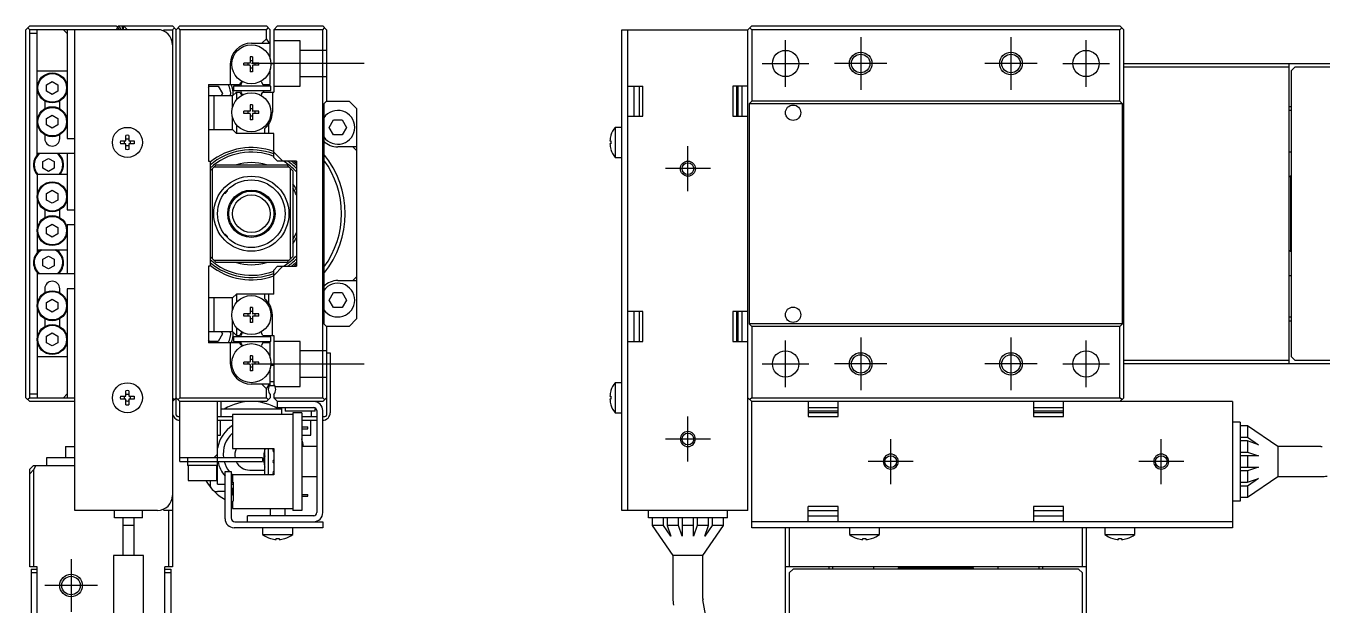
# Model space of a CAD drawing. Extents: x 0 to 680, y -8 to 382.
# Drawn here: x 355.3 to 527.8, y 231.6 to 308.7 of the extents above; entities that cross this region are included whole.
import ezdxf

# ---------------------------------------------------------------- set-up
doc = ezdxf.new("R2010")
doc.units = 0
doc.header["$LTSCALE"] = 0.5
doc.linetypes.add('CENTER', pattern=[50.8, 31.75, -6.35, 6.35, -6.35])
doc.linetypes.add('DASHED', pattern=[19.05, 12.7, -6.35])
for name, color, linetype in [('MSM_CENTER', 1, 'CENTER'), ('MSM_CONTINUOUS', 7, 'CONTINUOUS'), ('MSM_DASHED', 4, 'DASHED'), ('MSM_NARROW', 5, 'CONTINUOUS')]:
    doc.layers.add(name, color=color, linetype=linetype)

msp = doc.modelspace()

# ---------------------------------------------------------------- linework, layer by layer
at = {"layer": 'MSM_CENTER'}
for p, q in [((466.44, 307.2), (466.44, 300.2)), ((486.44, 307.2), (486.44, 300.2)), ((456.44, 300.6), (456.44, 306.8)), ((496.44, 300.6), (496.44, 306.8)), ((400.34, 303.7), (385.34, 303.7)), ((453.34, 303.7), (459.54, 303.7)), ((469.94, 303.7), (462.94, 303.7)), ((489.94, 303.7), (482.94, 303.7)), ((493.34, 303.7), (499.54, 303.7)), ((443.44, 286.7), (443.44, 292.7)), ((446.44, 289.7), (440.44, 289.7)), ((456.44, 260.6), (456.44, 266.8)), ((466.44, 267.2), (466.44, 260.2)), ((486.44, 267.2), (486.44, 260.2)), ((496.44, 260.6), (496.44, 266.8)), ((385.34, 263.7), (400.34, 263.7)), ((453.34, 263.7), (459.54, 263.7)), ((469.94, 263.7), (462.94, 263.7)), ((489.94, 263.7), (482.94, 263.7)), ((493.34, 263.7), (499.54, 263.7)), ((443.44, 250.7), (443.44, 256.7)), ((446.44, 253.7), (440.44, 253.7)), ((470.44, 247.7), (470.44, 253.7)), ((506.44, 247.7), (506.44, 253.7)), ((473.44, 250.7), (467.44, 250.7)), ((509.44, 250.7), (503.44, 250.7)), ((361.34, 237.7), (361.34, 230.7)), ((364.84, 234.2), (357.84, 234.2))]:
    msp.add_line(p, q, dxfattribs=at)
at = {"layer": 'MSM_CONTINUOUS'}
for p, q in [((355.84, 308.7), (355.34, 308.2)), ((355.34, 259.2), (355.34, 308.2)), ((355.59, 308.45), (355.84, 308.2)), ((355.84, 308.7), (367.34, 308.7)), ((372.84, 308.2), (355.84, 308.2)), ((355.84, 259.2), (355.84, 308.2)), ((356.84, 307.7), (355.84, 307.7)), ((356.84, 291.52), (356.84, 308.2)), ((360.34, 308.2), (360.84, 307.7)), ((360.84, 308.2), (360.84, 293.7)), ((361.84, 244.2), (361.84, 308.2)), ((367.34, 308.7), (367.84, 308.2)), ((367.34, 308.2), (367.59, 308.45)), ((367.44, 308.6), (367.64, 308.6)), ((367.54, 308.6), (367.64, 308.7)), ((367.64, 308.7), (374.84, 308.7)), ((367.94, 308.2), (367.94, 308.3)), ((368.14, 308.7), (368.14, 308.2)), ((368.84, 308.2), (368.34, 308.7)), ((368.34, 308.2), (368.34, 308.7)), ((373.64, 308.2), (374.84, 308.2)), ((375.34, 308.2), (374.84, 308.7)), ((375.09, 308.45), (374.84, 308.2)), ((374.84, 308.2), (374.84, 236.7)), ((375.34, 308.2), (375.84, 308.7)), ((375.34, 256.9), (375.34, 308.2)), ((375.59, 308.45), (375.84, 308.2)), ((375.84, 308.7), (387.34, 308.7)), ((375.84, 308.2), (375.84, 259.2)), ((387.34, 308.2), (375.84, 308.2)), ((387.34, 308.7), (387.84, 308.2)), ((387.34, 308.2), (387.59, 308.45)), ((387.34, 307), (387.34, 308.2)), ((387.84, 304.32), (387.84, 308.2)), ((388.34, 308.2), (388.84, 308.7)), ((388.34, 308.2), (388.34, 299.9)), ((394.84, 308.2), (388.34, 308.2)), ((388.84, 308.7), (394.84, 308.7)), ((394.84, 308.7), (395.34, 308.2)), ((394.84, 308.2), (395.09, 308.45)), ((394.84, 259.2), (394.84, 308.2)), ((395.34, 308.2), (395.34, 298.7)), ((434.64, 308.2), (451.44, 308.2)), ((434.64, 244.2), (434.64, 308.2)), ((435.44, 244.2), (435.44, 308.2)), ((451.94, 308.7), (451.44, 308.2)), ((451.44, 244.2), (451.44, 308.2)), ((451.69, 308.45), (451.94, 308.2)), ((451.94, 308.7), (500.94, 308.7)), ((451.94, 308.2), (451.94, 298.7)), ((500.94, 308.2), (451.94, 308.2)), ((501.44, 308.2), (500.94, 308.7)), ((500.94, 308.2), (501.19, 308.45)), ((500.94, 298.7), (500.94, 308.2)), ((501.44, 259.2), (501.44, 308.2)), ((385.34, 306.4), (387.84, 306.4)), ((387.34, 307), (386.74, 306.4)), ((387.76, 306.4), (387.34, 307)), ((385.13, 303.75), (384.34, 303.75)), ((384.34, 303.46), (384.34, 303.75)), ((384.87, 303.75), (384.87, 303.46)), ((385.48, 304.6), (385.19, 304.6)), ((385.19, 304.6), (385.19, 303.81)), ((385.48, 304.07), (385.19, 304.07)), ((385.48, 304.6), (385.48, 303.81)), ((386.34, 303.75), (385.54, 303.75)), ((385.81, 303.75), (385.81, 303.46)), ((386.34, 303.46), (386.34, 303.75)), ((387.93, 303.7), (388.34, 303.7)), ((501.44, 303.7), (544.94, 303.7)), ((523.44, 303.7), (523.44, 263.7)), ((356.84, 302.7), (360.84, 302.7)), ((382.54, 303.6), (382.54, 300.9)), ((385.13, 303.46), (384.34, 303.46)), ((385.19, 303.4), (385.19, 302.6)), ((385.19, 303.13), (385.48, 303.13)), ((385.48, 302.6), (385.19, 302.6)), ((385.48, 303.4), (385.48, 302.6)), ((386.34, 303.46), (385.54, 303.46)), ((387.84, 300.9), (387.84, 302.89)), ((523.44, 303.2), (501.44, 303.2)), ((524.24, 303.2), (523.74, 302.7)), ((523.74, 302.7), (523.74, 264.7)), ((538.24, 303.2), (524.24, 303.2)), ((358.09, 300.88), (358.84, 301.32)), ((358.09, 300.02), (358.09, 300.88)), ((358.84, 301.32), (359.59, 300.88)), ((359.59, 300.88), (359.59, 300.02)), ((379.64, 300.9), (379.64, 290.7)), ((379.64, 300.9), (383.79, 300.9)), ((379.64, 300.49), (379.76, 300.7)), ((379.76, 300.7), (380.91, 300.7)), ((380.91, 300.7), (381.49, 299.7)), ((382.95, 300.7), (382.95, 300.1)), ((387.95, 300.7), (382.95, 300.7)), ((383.79, 300.9), (383.96, 301.2)), ((386.71, 301.2), (386.88, 300.9)), ((386.88, 300.9), (387.84, 300.9)), ((387.95, 300.1), (387.95, 300.7)), ((435.44, 300.7), (437.44, 300.7)), ((436.24, 300.7), (436.24, 296.7)), ((436.94, 300.7), (436.94, 296.7)), ((437.44, 296.7), (437.44, 300.7)), ((449.44, 300.7), (449.44, 296.7)), ((451.44, 300.7), (449.44, 300.7)), ((449.94, 296.7), (449.94, 300.7)), ((450.14, 296.7), (450.14, 300.7)), ((450.64, 300.7), (450.64, 296.7)), ((357.84, 298.72), (357.84, 297.68)), ((358.84, 299.59), (358.09, 300.02)), ((359.59, 300.02), (358.84, 299.59)), ((359.84, 297.68), (359.84, 298.72)), ((382.84, 299.4), (379.64, 299.4)), ((380.34, 299.4), (380.34, 294.9)), ((381.49, 299.7), (381.32, 299.4)), ((382.84, 299.4), (383.34, 299.9)), ((382.84, 297.92), (382.84, 299.4)), ((382.95, 300.1), (387.95, 300.1)), ((383.34, 299.9), (383.34, 298.86)), ((383.34, 299.9), (383.79, 299.9)), ((383.79, 299.9), (383.96, 299.61)), ((386.71, 299.61), (386.88, 299.9)), ((386.88, 299.9), (388.34, 299.9)), ((388.14, 299.9), (388.14, 297.2)), ((395.34, 298.7), (394.99, 298.35)), ((395.34, 298.7), (398.34, 298.7)), ((399.34, 297.7), (398.34, 298.7)), ((451.94, 298.7), (451.59, 298.35)), ((500.94, 298.7), (451.94, 298.7)), ((501.29, 298.35), (500.94, 298.7)), ((358.09, 296.38), (358.84, 296.82)), ((358.84, 296.82), (359.59, 296.38)), ((385.13, 297.35), (384.34, 297.35)), ((384.34, 297.06), (384.34, 297.35)), ((385.13, 297.06), (384.34, 297.06)), ((384.87, 297.35), (384.87, 297.06)), ((385.48, 298.2), (385.19, 298.2)), ((385.19, 298.2), (385.19, 297.41)), ((385.48, 297.67), (385.19, 297.67)), ((385.19, 297), (385.19, 296.2)), ((385.19, 296.73), (385.48, 296.73)), ((385.48, 298.2), (385.48, 297.41)), ((385.48, 297), (385.48, 296.2)), ((386.34, 297.35), (385.54, 297.35)), ((386.34, 297.06), (385.54, 297.06)), ((385.81, 297.35), (385.81, 297.06)), ((386.34, 297.06), (386.34, 297.35)), ((394.99, 298.35), (394.99, 269.05)), ((399.34, 297.7), (399.34, 269.7)), ((501.29, 298.35), (451.59, 298.35)), ((451.59, 298.35), (451.59, 269.05)), ((501.29, 269.05), (501.29, 298.35)), ((523.74, 297.95), (523.44, 297.95)), ((523.74, 297.45), (523.44, 297.45)), ((358.09, 295.52), (358.09, 296.38)), ((358.84, 295.09), (358.09, 295.52)), ((359.59, 295.52), (358.84, 295.09)), ((359.59, 296.38), (359.59, 295.52)), ((382.84, 294.9), (382.84, 296.49)), ((383.34, 295.54), (383.34, 294.4)), ((385.48, 296.2), (385.19, 296.2)), ((387.14, 294.4), (387.14, 295.06)), ((387.64, 295.61), (387.64, 294.4)), ((395.68, 295.2), (396.26, 296.2)), ((396.26, 294.2), (395.68, 295.2)), ((396.26, 296.2), (397.41, 296.2)), ((397.41, 296.2), (397.99, 295.2)), ((397.99, 295.2), (397.41, 294.2)), ((434.64, 295.2), (433.74, 295.2)), ((433.74, 295.2), (433.74, 291.2)), ((435.44, 296.7), (437.44, 296.7)), ((449.44, 296.7), (451.44, 296.7)), ((357.84, 294.22), (357.84, 293.7)), ((359.84, 293.7), (359.84, 294.22)), ((360.84, 293.7), (361.84, 293.7)), ((367.91, 293.4), (368.64, 293.4)), ((368.64, 293.4), (368.64, 294.13)), ((369.04, 294.13), (369.04, 293.4)), ((369.04, 293.4), (369.76, 293.4)), ((379.64, 294.9), (382.84, 294.9)), ((383.34, 294.4), (382.84, 294.9)), ((388.34, 294.4), (383.34, 294.4)), ((388.34, 291.2), (388.34, 294.4)), ((397.41, 294.2), (396.26, 294.2)), ((433.05, 293.4), (433.18, 293.4)), ((433.18, 294.15), (433.18, 294.13)), ((433.18, 293.4), (433.18, 293)), ((361.84, 291.7), (356.84, 291.7)), ((360.84, 291.7), (360.84, 284.2)), ((368.64, 293), (367.91, 293)), ((368.64, 292.27), (368.64, 293)), ((369.76, 293), (369.04, 293)), ((369.04, 293), (369.04, 292.27)), ((388.34, 291.91), (389.54, 290.7)), ((399.34, 292.6), (396.84, 292.6)), ((398.84, 292.6), (399.34, 292.1)), ((433.18, 293), (433.05, 293)), ((433.18, 292.27), (433.18, 292.25)), ((523.44, 291.95), (523.74, 291.95)), ((357.59, 290.63), (358.34, 291.07)), ((357.59, 289.77), (357.59, 290.63)), ((358.34, 291.07), (359.09, 290.63)), ((359.09, 290.63), (359.09, 289.77)), ((379.64, 290.7), (379.84, 290.7)), ((379.84, 290.7), (379.84, 276.7)), ((379.84, 289.4), (380.64, 290.2)), ((390.34, 289.9), (380.34, 289.9)), ((380.64, 290.2), (390.04, 290.2)), ((388.84, 290.7), (388.34, 291.2)), ((391.34, 290.7), (388.84, 290.7)), ((390.04, 290.2), (390.84, 289.4)), ((391.34, 290.7), (391.34, 276.7)), ((433.74, 291.2), (434.64, 291.2)), ((360.84, 288.9), (356.84, 288.9)), ((356.84, 288.9), (356.84, 278.52)), ((358.34, 289.34), (357.59, 289.77)), ((359.09, 289.77), (358.34, 289.34)), ((380.14, 289.7), (380.14, 277.7)), ((390.54, 277.7), (390.54, 289.7)), ((390.84, 289.4), (390.84, 278)), ((523.64, 288.7), (523.44, 288.5)), ((523.64, 288.7), (523.64, 278.7)), ((523.74, 288.7), (523.64, 288.7)), ((358.09, 286.38), (358.84, 286.82)), ((358.09, 285.52), (358.09, 286.38)), ((358.84, 286.82), (359.59, 286.38)), ((359.59, 286.38), (359.59, 285.52)), ((381.77, 286.45), (381.91, 286.45)), ((381.91, 286.45), (382.14, 286.68)), ((381.91, 286.45), (381.91, 286.62)), ((382.14, 286.87), (382.14, 286.68)), ((358.84, 285.09), (358.09, 285.52)), ((359.59, 285.52), (358.84, 285.09)), ((357.84, 284.22), (357.84, 283.18)), ((359.84, 283.18), (359.84, 284.22)), ((360.84, 284.2), (361.84, 284.2)), ((358.09, 281.88), (358.84, 282.32)), ((358.09, 281.02), (358.09, 281.88)), ((358.84, 282.32), (359.59, 281.88)), ((359.59, 281.88), (359.59, 281.02)), ((361.84, 282.2), (360.84, 282.2)), ((360.84, 282.2), (360.84, 275.7)), ((358.84, 280.59), (358.09, 281.02)), ((359.59, 281.02), (358.84, 280.59)), ((381.91, 280.95), (381.77, 280.95)), ((381.91, 280.78), (381.91, 280.95)), ((382.14, 280.73), (381.91, 280.95)), ((382.14, 280.73), (382.14, 280.54)), ((356.84, 278.9), (360.84, 278.9)), ((357.59, 277.63), (358.34, 278.07)), ((358.34, 278.07), (359.09, 277.63)), ((379.84, 278), (380.64, 277.2)), ((390.84, 278), (390.04, 277.2)), ((523.44, 278.9), (523.64, 278.7)), ((523.64, 278.7), (523.74, 278.7)), ((357.59, 276.77), (357.59, 277.63)), ((358.34, 276.34), (357.59, 276.77)), ((359.09, 276.77), (358.34, 276.34)), ((359.09, 277.63), (359.09, 276.77)), ((379.84, 276.7), (379.64, 276.7)), ((379.64, 276.7), (379.64, 266.5)), ((380.34, 277.5), (390.34, 277.5)), ((390.04, 277.2), (380.64, 277.2)), ((389.54, 276.7), (388.34, 275.49)), ((388.34, 276.2), (388.84, 276.7)), ((388.34, 273), (388.34, 276.2)), ((388.84, 276.7), (391.34, 276.7)), ((356.84, 275.88), (356.84, 259.2)), ((361.84, 275.7), (356.84, 275.7)), ((396.84, 274.8), (399.34, 274.8)), ((399.34, 275.3), (398.84, 274.8)), ((523.74, 275.45), (523.44, 275.45)), ((357.84, 273.7), (357.84, 273.18)), ((359.84, 273.18), (359.84, 273.7)), ((361.84, 273.7), (360.84, 273.7)), ((360.84, 273.7), (360.84, 259.2)), ((382.84, 272.5), (383.34, 273)), ((383.34, 273), (383.34, 271.86)), ((388.34, 273), (383.34, 273)), ((387.14, 272.35), (387.14, 273)), ((387.64, 273), (387.64, 271.8)), ((395.68, 272.2), (396.26, 273.2)), ((396.26, 273.2), (397.41, 273.2)), ((397.41, 273.2), (397.99, 272.2)), ((358.09, 271.88), (358.84, 272.32)), ((358.09, 271.02), (358.09, 271.88)), ((358.84, 270.59), (358.09, 271.02)), ((358.84, 272.32), (359.59, 271.88)), ((359.59, 271.02), (358.84, 270.59)), ((359.59, 271.88), (359.59, 271.02)), ((382.84, 272.5), (379.64, 272.5)), ((380.34, 272.5), (380.34, 268)), ((382.84, 270.92), (382.84, 272.5)), ((385.48, 271.2), (385.19, 271.2)), ((385.19, 271.2), (385.19, 270.41)), ((385.48, 271.2), (385.48, 270.41)), ((396.26, 271.2), (395.68, 272.2)), ((397.41, 271.2), (396.26, 271.2)), ((397.99, 272.2), (397.41, 271.2)), ((357.84, 269.72), (357.84, 268.68)), ((359.84, 268.68), (359.84, 269.72)), ((382.84, 268), (382.84, 269.49)), ((385.13, 270.35), (384.34, 270.35)), ((384.34, 270.06), (384.34, 270.35)), ((385.13, 270.06), (384.34, 270.06)), ((384.87, 270.35), (384.87, 270.06)), ((385.48, 270.67), (385.19, 270.67)), ((385.19, 270), (385.19, 269.2)), ((385.19, 269.73), (385.48, 269.73)), ((385.48, 269.2), (385.19, 269.2)), ((385.48, 270), (385.48, 269.2)), ((386.34, 270.35), (385.54, 270.35)), ((386.34, 270.06), (385.54, 270.06)), ((385.81, 270.35), (385.81, 270.06)), ((386.34, 270.06), (386.34, 270.35)), ((388.14, 267.5), (388.14, 270.2)), ((398.34, 268.7), (399.34, 269.7)), ((437.44, 270.7), (435.44, 270.7)), ((436.24, 270.7), (436.24, 266.7)), ((436.94, 270.7), (436.94, 266.7)), ((437.44, 266.7), (437.44, 270.7)), ((449.44, 270.7), (449.44, 266.7)), ((451.44, 270.7), (449.44, 270.7)), ((449.94, 266.7), (449.94, 270.7)), ((450.14, 266.7), (450.14, 270.7)), ((450.64, 270.7), (450.64, 266.7)), ((523.44, 269.95), (523.74, 269.95)), ((523.44, 269.45), (523.74, 269.45)), ((358.09, 267.38), (358.84, 267.82)), ((358.84, 267.82), (359.59, 267.38)), ((379.64, 268), (382.84, 268)), ((381.49, 267.7), (380.91, 266.7)), ((381.32, 268), (381.49, 267.7)), ((383.34, 267.5), (382.84, 268)), ((383.34, 268.54), (383.34, 267.5)), ((383.34, 267.5), (383.79, 267.5)), ((383.96, 267.8), (383.79, 267.5)), ((386.88, 267.5), (386.71, 267.8)), ((386.88, 267.5), (388.34, 267.5)), ((388.34, 267.5), (388.34, 260.96)), ((394.99, 269.05), (395.34, 268.7)), ((398.34, 268.7), (395.34, 268.7)), ((395.34, 268.7), (395.34, 256.9)), ((501.29, 269.05), (451.59, 269.05)), ((451.59, 269.05), (451.94, 268.7)), ((451.94, 268.7), (451.94, 259.2)), ((500.94, 268.7), (451.94, 268.7)), ((500.94, 268.7), (501.29, 269.05)), ((500.94, 259.2), (500.94, 268.7)), ((358.09, 266.52), (358.09, 267.38)), ((358.84, 266.09), (358.09, 266.52)), ((359.59, 266.52), (358.84, 266.09)), ((359.59, 267.38), (359.59, 266.52)), ((379.76, 266.7), (379.64, 266.91)), ((383.79, 266.5), (379.64, 266.5)), ((380.91, 266.7), (379.76, 266.7)), ((382.54, 266.5), (382.54, 263.8)), ((382.95, 267.3), (382.95, 266.7)), ((387.95, 267.3), (382.95, 267.3)), ((382.95, 266.7), (387.95, 266.7)), ((383.96, 266.21), (383.79, 266.5)), ((386.88, 266.5), (386.71, 266.21)), ((387.84, 266.5), (386.88, 266.5)), ((387.84, 264.52), (387.84, 266.5)), ((387.95, 266.7), (387.95, 267.3)), ((435.44, 266.7), (437.44, 266.7)), ((449.44, 266.7), (451.44, 266.7)), ((356.84, 264.7), (360.84, 264.7)), ((385.13, 263.95), (384.34, 263.95)), ((384.34, 263.66), (384.34, 263.95)), ((384.87, 263.95), (384.87, 263.66)), ((385.48, 264.8), (385.19, 264.8)), ((385.19, 264.8), (385.19, 264.01)), ((385.48, 264.27), (385.19, 264.27)), ((385.48, 264.8), (385.48, 264.01)), ((386.34, 263.95), (385.54, 263.95)), ((385.81, 263.95), (385.81, 263.66)), ((386.34, 263.66), (386.34, 263.95)), ((395.34, 265.2), (395.84, 265.2)), ((395.84, 265.2), (395.84, 257.2)), ((501.44, 264.2), (523.44, 264.2)), ((523.74, 264.7), (524.24, 264.2)), ((524.24, 264.2), (538.24, 264.2)), ((385.13, 263.66), (384.34, 263.66)), ((385.19, 263.6), (385.19, 262.8)), ((385.19, 263.33), (385.48, 263.33)), ((385.48, 262.8), (385.19, 262.8)), ((385.48, 263.6), (385.48, 262.8)), ((386.34, 263.66), (385.54, 263.66)), ((387.84, 260.96), (387.84, 263.09)), ((388.34, 263.5), (387.92, 263.5)), ((387.93, 263.7), (388.34, 263.7)), ((538.94, 263.7), (501.44, 263.7)), ((387.84, 261), (385.34, 261)), ((386.74, 261), (387.34, 260.4)), ((387.34, 260.4), (387.76, 261)), ((388.45, 260.8), (387.72, 260.8)), ((388.34, 261.3), (387.84, 261.3)), ((434.64, 261.2), (433.74, 261.2)), ((433.74, 261.2), (433.74, 257.2)), ((355.34, 259.2), (355.84, 258.7)), ((355.84, 259.2), (355.59, 258.95)), ((355.84, 259.7), (356.84, 259.7)), ((355.84, 259.2), (361.84, 259.2)), ((360.84, 259.7), (360.34, 259.2)), ((367.91, 259.4), (368.64, 259.4)), ((368.64, 259), (367.91, 259)), ((368.64, 259.4), (368.64, 260.13)), ((368.64, 258.27), (368.64, 259)), ((369.04, 260.13), (369.04, 259.4)), ((369.04, 259.4), (369.76, 259.4)), ((369.76, 259), (369.04, 259)), ((369.04, 259), (369.04, 258.27)), ((374.84, 259.2), (375.09, 258.95)), ((374.84, 258.7), (375.34, 259.2)), ((375.34, 259.2), (375.84, 258.7)), ((375.84, 259.2), (375.59, 258.95)), ((375.84, 259.2), (387.34, 259.2)), ((387.34, 259.2), (387.34, 260.4)), ((387.59, 258.95), (387.34, 259.2)), ((387.84, 259.2), (387.34, 258.7)), ((387.84, 259.64), (387.84, 259.2)), ((388.34, 259.64), (388.34, 259.2)), ((388.34, 259.2), (394.84, 259.2)), ((388.84, 258.7), (388.34, 259.2)), ((395.09, 258.95), (394.84, 259.2)), ((395.34, 259.2), (394.84, 258.7)), ((433.05, 259.4), (433.18, 259.4)), ((433.18, 259), (433.05, 259)), ((433.18, 260.15), (433.18, 260.13)), ((433.18, 259.4), (433.18, 259)), ((451.44, 259.2), (451.94, 258.7)), ((451.94, 259.2), (451.69, 258.95)), ((451.94, 259.2), (500.94, 259.2)), ((501.19, 258.95), (500.94, 259.2)), ((500.94, 258.7), (501.44, 259.2)), ((361.84, 258.7), (355.84, 258.7)), ((387.34, 258.7), (375.84, 258.7)), ((375.84, 250.7), (375.84, 258.7)), ((380.84, 247.7), (380.84, 258.7)), ((381.34, 256.7), (381.34, 258.7)), ((389.34, 257.7), (381.34, 257.7)), ((388.84, 257.9), (388.84, 258.7)), ((394.84, 258.7), (388.84, 258.7)), ((388.84, 257.9), (393.64, 257.9)), ((389.34, 257.9), (389.34, 256.95)), ((389.84, 257.9), (389.84, 257.4)), ((393.84, 257.4), (389.84, 257.4)), ((392.04, 257.2), (390.84, 257.2)), ((390.84, 257.2), (390.84, 244.2)), ((392.04, 257.2), (392.04, 244.2)), ((393.34, 256.7), (393.34, 257.4)), ((393.84, 257.4), (393.84, 257.85)), ((394.04, 257.5), (394.04, 243.9)), ((394.84, 243.9), (394.84, 257.5)), ((433.18, 258.27), (433.18, 258.25)), ((433.74, 257.2), (434.64, 257.2)), ((515.94, 258.7), (451.94, 258.7)), ((451.94, 241.9), (451.94, 258.7)), ((459.44, 258.7), (459.44, 256.7)), ((459.44, 257.9), (463.44, 257.9)), ((463.44, 257.4), (459.44, 257.4)), ((463.44, 257.2), (459.44, 257.2)), ((463.44, 256.7), (463.44, 258.7)), ((489.44, 258.7), (489.44, 256.7)), ((489.44, 257.9), (493.44, 257.9)), ((493.44, 257.4), (489.44, 257.4)), ((493.44, 257.2), (489.44, 257.2)), ((493.44, 256.7), (493.44, 258.7)), ((515.94, 258.7), (515.94, 241.9)), ((375.54, 256.7), (375.84, 256.7)), ((380.84, 256.7), (382.84, 256.7)), ((380.84, 256.2), (382.84, 256.2)), ((381.24, 254.2), (381.24, 256.2)), ((390.84, 256.95), (382.84, 256.95)), ((382.84, 256.95), (382.84, 252.45)), ((392.04, 256.7), (394.04, 256.7)), ((392.04, 256.2), (394.04, 256.2)), ((392.04, 255.33), (392.84, 255.33)), ((392.84, 255.08), (392.84, 255.33)), ((393.24, 254.2), (393.24, 256.2)), ((394.84, 256.7), (395.14, 256.7)), ((459.44, 256.7), (463.44, 256.7)), ((489.44, 256.7), (493.44, 256.7)), ((516.94, 255.95), (515.94, 255.95)), ((516.94, 255.95), (516.94, 245.45)), ((517.94, 255.45), (516.94, 255.45)), ((521.94, 252.7), (517.94, 255.45)), ((517.94, 255.45), (517.94, 253.95)), ((380.84, 254.2), (381.24, 254.2)), ((392.04, 255.08), (392.84, 255.08)), ((392.04, 254.2), (393.24, 254.2)), ((516.94, 253.95), (517.94, 253.95)), ((517.94, 253.95), (519.39, 252.95)), ((360.59, 252.7), (361.84, 252.7)), ((360.59, 252.7), (360.59, 251.2)), ((382.84, 252.45), (388.34, 252.45)), ((387.14, 248.95), (387.14, 252.45)), ((387.64, 248.95), (387.64, 252.45)), ((388.34, 252.45), (388.34, 248.95)), ((394.04, 252.7), (392.04, 252.7)), ((517.94, 253.45), (516.94, 253.45)), ((516.94, 251.95), (517.94, 251.95)), ((519.39, 252.95), (517.94, 253.45)), ((517.94, 253.45), (517.94, 251.95)), ((517.94, 251.95), (519.39, 251.45)), ((521.94, 252.7), (521.94, 248.7)), ((527.67, 252.7), (521.94, 252.7)), ((355.84, 249.7), (356.34, 250.2)), ((356.64, 250.2), (356.34, 249.59)), ((356.34, 250.2), (361.84, 250.2)), ((361.84, 251.2), (358.09, 251.2)), ((358.09, 251.2), (358.09, 250.2)), ((386.84, 251.2), (375.84, 251.2)), ((375.84, 250.7), (386.84, 250.7)), ((376.84, 251.2), (376.84, 250.2)), ((380.84, 250.2), (376.84, 250.2)), ((376.94, 250.2), (376.94, 248.2)), ((380.84, 251.7), (380.34, 251.2)), ((380.74, 248.2), (380.74, 250.2)), ((386.84, 251.2), (386.84, 250.7)), ((386.99, 251.57), (386.99, 250.7)), ((519.39, 251.45), (516.94, 251.45)), ((517.94, 251.45), (517.94, 249.95)), ((355.84, 236.7), (355.84, 249.7)), ((356.34, 249.59), (355.84, 249.09)), ((356.34, 249.59), (356.34, 236.7)), ((381.84, 249.4), (382.64, 249.4)), ((381.84, 243.1), (381.84, 249.4)), ((382.64, 249.4), (382.64, 243.2)), ((382.84, 248.95), (382.84, 247.95)), ((388.34, 248.95), (382.84, 248.95)), ((385.13, 249.57), (387.14, 249.57)), ((392.04, 248.7), (394.04, 248.7)), ((516.94, 249.95), (519.39, 249.95)), ((517.94, 249.45), (516.94, 249.45)), ((519.39, 249.95), (517.94, 249.45)), ((517.94, 249.45), (517.94, 247.95)), ((517.94, 245.95), (521.94, 248.7)), ((519.39, 248.45), (517.94, 247.45)), ((517.94, 247.95), (519.39, 248.45)), ((521.94, 248.7), (527.67, 248.7)), ((376.94, 248.2), (380.74, 248.2)), ((379.84, 248.2), (379.84, 247.7)), ((380.84, 247.7), (381.84, 247.7)), ((381.84, 246.7), (380.84, 246.7)), ((382.64, 247.7), (382.94, 247.7)), ((382.84, 246.7), (382.64, 246.7)), ((382.84, 247.95), (382.94, 247.95)), ((382.94, 247.15), (382.84, 247.15)), ((382.84, 247.15), (382.84, 246.25)), ((382.94, 246.78), (382.84, 246.78)), ((382.94, 247.95), (382.94, 245.45)), ((516.94, 247.95), (517.94, 247.95)), ((517.94, 247.45), (516.94, 247.45)), ((517.94, 247.45), (517.94, 245.95)), ((382.94, 246.63), (382.84, 246.63)), ((382.94, 246.25), (382.84, 246.25)), ((382.84, 245.45), (382.84, 244.45)), ((382.84, 245.45), (382.94, 245.45)), ((392.04, 246.33), (392.84, 246.33)), ((392.04, 246.08), (392.84, 246.08)), ((392.84, 246.08), (392.84, 246.33)), ((516.94, 245.45), (515.94, 245.45)), ((516.94, 245.95), (517.94, 245.95)), ((372.84, 244.2), (361.84, 244.2)), ((367.14, 243.2), (367.14, 244.2)), ((370.84, 243.2), (370.84, 244.2)), ((374.84, 244.2), (373.64, 244.2)), ((374.34, 236.7), (374.34, 244.2)), ((382.84, 244.45), (390.84, 244.45)), ((384.84, 242.7), (384.84, 243.5)), ((393.64, 243.5), (384.84, 243.5)), ((387.84, 244.45), (387.84, 243.5)), ((389.84, 243.5), (389.84, 244.45)), ((392.04, 244.2), (390.84, 244.2)), ((451.44, 244.2), (434.64, 244.2)), ((438.19, 243.2), (438.19, 244.2)), ((448.69, 243.2), (448.69, 244.2)), ((463.44, 244.7), (459.44, 244.7)), ((459.44, 242.7), (459.44, 244.7)), ((459.44, 244.2), (463.44, 244.2)), ((459.44, 243.5), (463.44, 243.5)), ((463.44, 242.7), (463.44, 244.7)), ((493.44, 244.7), (489.44, 244.7)), ((489.44, 244.7), (489.44, 242.7)), ((489.44, 244.2), (493.44, 244.2)), ((489.44, 243.5), (493.44, 243.5)), ((493.44, 242.7), (493.44, 244.7)), ((370.84, 243.2), (367.14, 243.2)), ((368.24, 243.2), (368.24, 238.2)), ((369.74, 242.2), (368.24, 242.2)), ((369.74, 238.2), (369.74, 243.2)), ((394.84, 241.9), (383.04, 241.9)), ((383.14, 242.7), (394.84, 242.7)), ((386.84, 241.9), (386.84, 241)), ((390.84, 241), (390.84, 241.9)), ((394.84, 242.7), (394.84, 241.9)), ((448.69, 243.2), (438.19, 243.2)), ((438.69, 243.2), (438.69, 242.2)), ((438.69, 242.2), (441.44, 238.2)), ((440.19, 242.2), (438.69, 242.2)), ((440.19, 242.2), (440.19, 243.2)), ((441.19, 240.75), (440.19, 242.2)), ((440.69, 243.2), (440.69, 242.2)), ((440.69, 242.2), (441.19, 240.75)), ((442.19, 242.2), (440.69, 242.2)), ((442.19, 242.2), (442.19, 243.2)), ((442.69, 240.75), (442.19, 242.2)), ((442.69, 243.2), (442.69, 240.75)), ((444.19, 242.2), (442.69, 242.2)), ((444.19, 240.75), (444.19, 243.2)), ((444.69, 242.2), (444.19, 240.75)), ((444.69, 243.2), (444.69, 242.2)), ((446.19, 242.2), (444.69, 242.2)), ((445.44, 238.2), (448.19, 242.2)), ((445.69, 240.75), (446.19, 242.2)), ((446.69, 242.2), (445.69, 240.75)), ((446.19, 242.2), (446.19, 243.2)), ((446.69, 243.2), (446.69, 242.2)), ((448.19, 242.2), (446.69, 242.2)), ((448.19, 242.2), (448.19, 243.2)), ((515.94, 242.7), (451.94, 242.7)), ((515.94, 241.9), (451.94, 241.9)), ((456.44, 221.2), (456.44, 241.9)), ((456.94, 241.9), (456.94, 236.7)), ((464.94, 241.9), (464.94, 241)), ((468.94, 241), (468.94, 241.9)), ((495.94, 236.7), (495.94, 241.9)), ((496.44, 241.9), (496.44, 215.2)), ((498.94, 241.9), (498.94, 241)), ((502.94, 241), (502.94, 241.9)), ((386.84, 241), (390.84, 241)), ((387.89, 240.45), (387.91, 240.45)), ((388.64, 240.45), (389.04, 240.45)), ((388.64, 240.31), (388.64, 240.45)), ((389.04, 240.45), (389.04, 240.31)), ((389.76, 240.45), (389.79, 240.45)), ((464.94, 241), (468.94, 241)), ((465.99, 240.45), (466.01, 240.45)), ((466.74, 240.45), (467.14, 240.45)), ((466.74, 240.31), (466.74, 240.45)), ((467.14, 240.45), (467.14, 240.31)), ((467.86, 240.45), (467.89, 240.45)), ((498.94, 241), (502.94, 241)), ((499.99, 240.45), (500.01, 240.45)), ((500.74, 240.45), (501.14, 240.45)), ((500.74, 240.31), (500.74, 240.45)), ((501.14, 240.45), (501.14, 240.31)), ((501.86, 240.45), (501.89, 240.45)), ((366.99, 238.2), (366.99, 223.37)), ((370.99, 238.2), (366.99, 238.2)), ((370.99, 223.37), (370.99, 238.2)), ((445.44, 238.2), (441.44, 238.2)), ((441.44, 238.2), (441.44, 232.46)), ((445.44, 232.46), (445.44, 238.2)), ((356.84, 236.7), (355.84, 236.7)), ((356.04, 236.4), (356.84, 236.4)), ((356.04, 236.4), (356.04, 221.2)), ((356.84, 221.2), (356.84, 236.7)), ((373.84, 221.2), (373.84, 236.7)), ((374.84, 236.7), (373.84, 236.7)), ((373.84, 236.4), (374.64, 236.4)), ((374.64, 236.4), (374.64, 221.4)), ((496.44, 236.7), (456.44, 236.7)), ((457.44, 236.4), (456.94, 235.9)), ((495.44, 236.4), (457.44, 236.4)), ((462.19, 236.7), (462.19, 236.4)), ((462.69, 236.7), (462.69, 236.4)), ((468.19, 236.4), (468.19, 236.7)), ((471.64, 236.7), (471.44, 236.5)), ((481.44, 236.5), (471.44, 236.5)), ((471.44, 236.5), (471.44, 236.4)), ((481.44, 236.5), (481.24, 236.7)), ((481.44, 236.4), (481.44, 236.5)), ((484.69, 236.7), (484.69, 236.4)), ((490.19, 236.4), (490.19, 236.7)), ((490.69, 236.4), (490.69, 236.7)), ((495.94, 235.9), (495.44, 236.4)), ((356.84, 235.9), (356.04, 235.9)), ((374.64, 235.9), (373.84, 235.9)), ((456.94, 235.9), (456.94, 221.9)), ((495.94, 221.9), (495.94, 235.9)), ((446.23, 227.88), (445.45, 232.29))]:
    msp.add_line(p, q, dxfattribs=at)
for centre, radius in [((385.34, 303.6), 2.6), ((456.44, 303.7), 1.75), ((496.44, 303.7), 1.75), ((466.44, 303.7), 1.23), ((486.44, 303.7), 1.23), ((358.84, 300.45), 2), ((358.84, 300.45), 1.9), ((385.34, 297.2), 2.6), ((358.84, 295.95), 2), ((358.84, 295.95), 1.9), ((457.44, 297.15), 1.02), ((368.84, 293.2), 2), ((443.44, 289.7), 0.783), ((385.34, 283.7), 5), ((385.34, 283.7), 4.5), ((358.84, 285.95), 2), ((358.84, 285.95), 1.9), ((385.34, 283.7), 3.15), ((385.34, 283.7), 3), ((358.84, 281.45), 2), ((358.84, 281.45), 1.9), ((358.84, 271.45), 2), ((358.84, 271.45), 1.9), ((385.34, 270.2), 2.6), ((457.44, 270.25), 1.02), ((358.84, 266.95), 2), ((358.84, 266.95), 1.9), ((385.34, 263.8), 2.6), ((456.44, 263.7), 1.75), ((466.44, 263.7), 1.23), ((486.44, 263.7), 1.23), ((496.44, 263.7), 1.75), ((368.84, 259.2), 2), ((443.44, 253.7), 0.783), ((470.44, 250.7), 0.783), ((506.44, 250.7), 0.783), ((361.34, 234.2), 1.23)]:
    msp.add_circle(centre, radius, dxfattribs=at)
for centre, radius, start, end in [((367.64, 308.3), 0.3, 0, 90), ((372.84, 306.2), 2, 0, 90), ((385.34, 303.6), 2.8, 90, 180), ((385.13, 303.81), 0.06, 270, 0), ((385.54, 303.81), 0.06, 180, 270), ((385.13, 303.4), 0.06, 0, 90), ((385.54, 303.4), 0.06, 90, 180), ((380.34, 299.7), 2.25, 352.3377, 32.231), ((380.34, 299.7), 2.6, 355.4034, 27.4864), ((385.45, 300.4), 1.59, 145.7956, 169.1069), ((385.34, 300.4), 1.59, 143.8028, 150), ((385.34, 300.4), 1.59, 30, 36.1972), ((385.45, 300.4), 1.59, 10.8931, 18.3584), ((385.45, 300.4), 1.59, 190.8931, 214.2044), ((385.34, 300.4), 1.59, 210, 216.1972), ((385.34, 300.4), 1.59, 323.8028, 330), ((385.45, 300.4), 1.59, 341.6416, 349.1069), ((385.13, 297.41), 0.06, 270, 0), ((385.13, 297), 0.06, 0, 90), ((385.54, 297.41), 0.06, 180, 270), ((385.54, 297), 0.06, 90, 180), ((385.34, 297.2), 2.8, 310.0052, 0), ((396.84, 295.2), 2.25, 214.6921, 145.3079), ((436.24, 293.2), 3.2, 141.3178, 162.73), ((358.84, 293.7), 1, 180, 0), ((368.84, 293.2), 0.95, 167.8468, 192.1532), ((368.84, 293.2), 0.435, 152.6335, 207.3665), ((368.84, 293.2), 0.95, 77.8468, 102.1532), ((368.84, 293.2), 0.435, 62.6335, 117.3665), ((368.84, 293.2), 0.435, 332.6335, 27.3665), ((368.84, 293.2), 0.95, 347.8468, 12.1532), ((396.84, 295.2), 2.6, 224.6397, 270), ((436.24, 293.2), 3.19, 163.0947, 176.4097), ((358.34, 290.2), 2, 131.4096, 221.4096), ((358.34, 290.2), 1.9, 127.8636, 223.1736), ((358.34, 290.2), 1.9, 316.8264, 52.1364), ((358.34, 290.2), 2, 319.4584, 48.5904), ((368.84, 293.2), 0.435, 242.6335, 297.3665), ((368.84, 293.2), 0.95, 257.8468, 282.1532), ((385.34, 283.7), 8.8, 70.0677, 128.6822), ((385.34, 283.7), 8.5, 69.3327, 130.3202), ((385.34, 283.7), 8.2, 68.5399, 132.1236), ((385.34, 283.7), 12.5, 320.5338, 39.4662), ((436.24, 293.2), 3.19, 183.5903, 196.9053), ((436.24, 293.2), 3.2, 197.27, 218.6822), ((385.34, 283.7), 6.8, 72.9174, 107.0826), ((385.34, 283.7), 8.2, 42.9703, 58.6119), ((385.34, 283.7), 8.5, 45.0991, 55.4397), ((385.34, 283.7), 8.8, 47.0141, 52.6982), ((385.34, 283.7), 9, 48.1897, 51.0576), ((385.34, 283.7), 12, 323.5298, 36.4702), ((385.34, 283.7), 6.8, 28.0725, 36.0189), ((385.34, 283.7), 6.5, 22.6199, 32.2042), ((385.34, 283.7), 6.5, 327.7958, 337.3801), ((385.34, 283.7), 6.8, 323.9811, 331.9275), ((358.34, 277.2), 2, 121.7883, 228.5904), ((358.34, 277.2), 1.9, 116.5254, 232.1364), ((358.34, 277.2), 1.9, 307.8636, 63.4746), ((358.34, 277.2), 2, 311.4096, 58.2117), ((385.34, 283.7), 8.2, 301.3881, 317.0297), ((385.34, 283.7), 8.2, 227.8764, 291.4601), ((385.34, 283.7), 8.5, 229.6798, 290.6673), ((385.34, 283.7), 8.8, 231.3178, 289.9323), ((385.34, 283.7), 6.8, 252.9174, 287.0826), ((385.34, 283.7), 8.5, 304.5603, 314.9009), ((385.34, 283.7), 8.8, 307.3018, 312.9859), ((385.34, 283.7), 9, 308.9424, 311.8103), ((358.84, 273.7), 1, 0, 180), ((396.84, 272.2), 2.6, 90, 135.3603), ((396.84, 272.2), 2.25, 214.6921, 145.3079), ((385.34, 270.2), 2.8, 0, 49.9948), ((385.13, 270.41), 0.06, 270, 0), ((385.13, 270), 0.06, 0, 90), ((385.54, 270.41), 0.06, 180, 270), ((385.54, 270), 0.06, 90, 180), ((380.34, 267.7), 2.25, 327.769, 7.6623), ((380.34, 267.7), 2.6, 332.5136, 4.5966), ((385.45, 267), 1.59, 145.7956, 169.1069), ((385.34, 267), 1.59, 143.8028, 150), ((385.34, 267), 1.59, 30, 36.1972), ((385.45, 267), 1.59, 10.8931, 18.3584), ((385.45, 267), 1.59, 190.8931, 214.2044), ((385.34, 267), 1.59, 210, 216.1972), ((385.34, 267), 1.59, 323.8028, 330), ((385.45, 267), 1.59, 341.6416, 349.1069), ((385.13, 264.01), 0.06, 270, 0), ((385.54, 264.01), 0.06, 180, 270), ((385.34, 263.8), 2.8, 180, 270), ((385.13, 263.6), 0.06, 0, 90), ((385.54, 263.6), 0.06, 90, 180), ((388.59, 260.3), 1, 138.5904, 221.4096), ((387.59, 260.3), 1, 318.5904, 41.4096), ((436.24, 259.2), 3.2, 141.3178, 162.73), ((368.84, 259.2), 0.95, 167.8468, 192.1532), ((368.84, 259.2), 0.435, 152.6335, 207.3665), ((368.84, 259.2), 0.95, 77.8468, 102.1532), ((368.84, 259.2), 0.435, 62.6335, 117.3665), ((368.84, 259.2), 0.435, 242.6335, 297.3665), ((368.84, 259.2), 0.435, 332.6335, 27.3665), ((368.84, 259.2), 0.95, 347.8468, 12.1532), ((436.24, 259.2), 3.19, 163.0947, 176.4097), ((436.24, 259.2), 3.19, 183.5904, 196.9053), ((368.84, 259.2), 0.95, 257.8468, 282.1532), ((375.84, 257.2), 1, 180, 270), ((385.34, 251.7), 7, 58.9973, 121.0027), ((393.64, 257.5), 1.2, 0, 90), ((393.64, 257.5), 0.4, 0, 90), ((394.84, 257.2), 1, 270, 0), ((436.24, 259.2), 3.2, 197.27, 218.6822), ((375.54, 256.9), 0.2, 180, 270), ((385.34, 251.7), 4.57, 123.1646, 169.9589), ((395.14, 256.9), 0.2, 270, 0), ((385.34, 251.7), 3.75, 131.8103, 187.6623), ((385.34, 251.7), 7, 8.2132, 16.835), ((385.13, 251.57), 2, 153.84, 190.6099), ((388.99, 251.57), 2, 157.6684, 180), ((388.44, 252.2), 0.25, 113.5782, 246.4218), ((527.67, 253.7), 1, 270, 280), ((385.34, 251.7), 4.57, 192.6397, 220.016), ((385.34, 251.7), 3.75, 195.466, 217.8309), ((385.13, 251.57), 2, 205.7294, 270), ((388.99, 250.7), 2, 157.6684, 202.3316), ((388.44, 250.7), 0.25, 113.5782, 246.4218), ((385.34, 251.7), 3.75, 223.9455, 228.1897), ((388.44, 249.2), 0.25, 113.5782, 246.4218), ((527.67, 253.7), 5, 270, 280), ((385.34, 251.7), 7, 210, 219.8429), ((380.84, 247.7), 1, 180, 270), ((385.34, 251.7), 7, 223.4242, 240), ((385.34, 251.7), 4.57, 233.7855, 238.3207), ((372.84, 246.2), 2, 270, 0), ((385.34, 251.7), 7, 247.3119, 249.0752), ((393.64, 243.9), 0.4, 270, 0), ((393.64, 243.9), 1.2, 270, 0), ((383.04, 243.1), 1.2, 180, 270), ((383.14, 243.2), 0.5, 180, 270), ((388.84, 243.5), 3.2, 231.3178, 252.73), ((388.84, 243.5), 3.19, 253.0947, 266.4097), ((388.84, 243.5), 3.19, 273.5903, 286.9053), ((388.84, 243.5), 3.2, 287.27, 308.6822), ((466.94, 243.5), 3.2, 231.3178, 252.73), ((466.94, 243.5), 3.19, 253.0947, 266.4097), ((466.94, 243.5), 3.19, 273.5903, 286.9053), ((466.94, 243.5), 3.2, 287.27, 308.6822), ((500.94, 243.5), 3.2, 231.3178, 252.73), ((500.94, 243.5), 3.19, 253.0947, 266.4097), ((500.94, 243.5), 3.19, 273.5903, 286.9053), ((500.94, 243.5), 3.2, 287.27, 308.6822), ((446.44, 232.46), 5, 180, 190), ((446.44, 232.46), 1, 180, 190)]:
    msp.add_arc(centre, radius, start, end, dxfattribs=at)
at = {"layer": 'MSM_DASHED'}
for p, q in [((391.84, 306.7), (388.34, 306.7)), ((391.84, 300.7), (391.84, 306.7)), ((395.34, 305.45), (391.84, 305.45)), ((391.84, 301.95), (395.34, 301.95)), ((388.34, 300.7), (391.84, 300.7)), ((391.84, 266.7), (388.34, 266.7)), ((391.84, 260.7), (391.84, 266.7)), ((395.34, 265.45), (391.84, 265.45)), ((388.5, 260.7), (391.84, 260.7)), ((391.84, 261.95), (395.34, 261.95))]:
    msp.add_line(p, q, dxfattribs=at)
at = {"layer": 'MSM_NARROW'}
for centre, radius in [((466.44, 303.7), 1.5), ((486.44, 303.7), 1.5), ((443.44, 289.7), 1), ((385.34, 283.7), 2.5), ((466.44, 263.7), 1.5), ((486.44, 263.7), 1.5), ((361.34, 234.2), 1.5)]:
    msp.add_circle(centre, radius, dxfattribs=at)
at = {"layer": 'MSM_NARROW', "extrusion": (0, 0, -1)}
for centre in [(-443.44, 253.7), (-470.44, 250.7), (-506.44, 250.7)]:
    msp.add_circle(centre, 1, dxfattribs=at)

doc.saveas('drawing.dxf')
